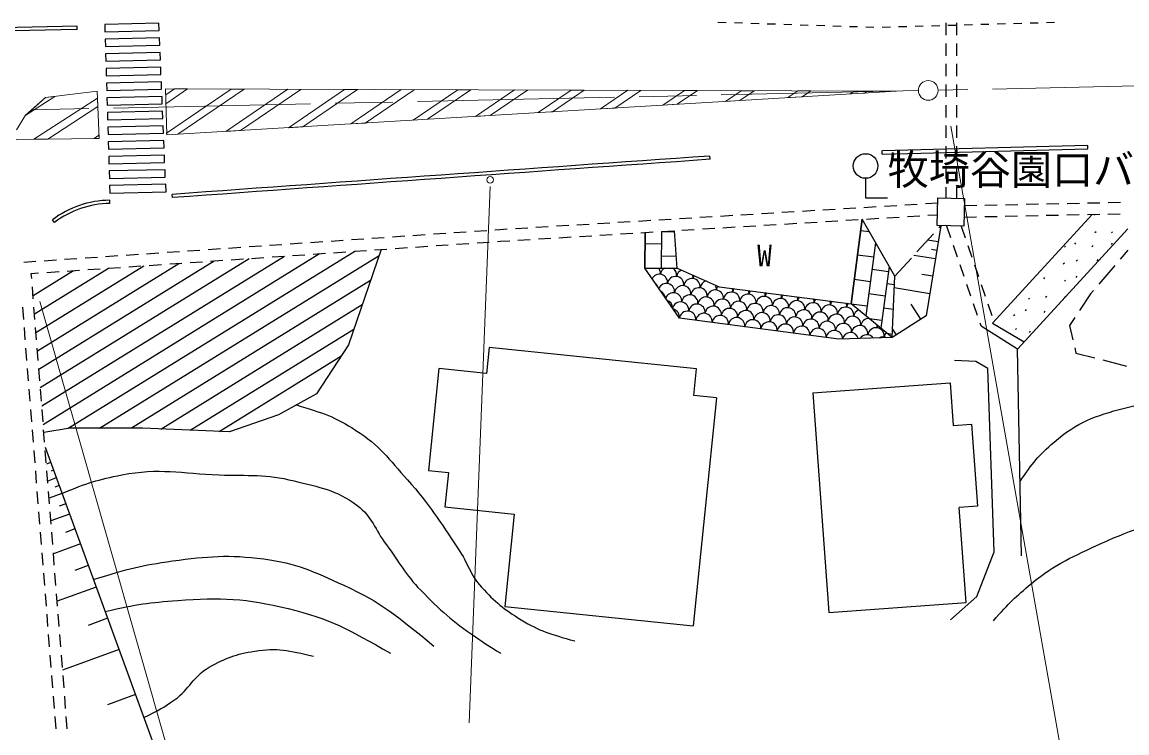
# Model space of a CAD drawing. Units: millimetres, scale not verified. Extents: x 40000 to 680000, y 20000 to 380000.
# Drawn here: x 408420 to 475665, y 260949 to 304223 of the extents above; entities that cross this region are included whole.
import ezdxf
from ezdxf.enums import TextEntityAlignment as Align

# ---------------------------------------------------------------- set-up
doc = ezdxf.new("R2010")
doc.units = ezdxf.units.MM
doc.header["$LTSCALE"] = 1000
doc.linetypes.add('CHAIN', pattern=[18.5, 12, -1.5, 3.5, -1.5])
for name, color, linetype, lineweight in [('M-BGD', 7, 'Continuous', 25), ('M-BMK', 2, 'CHAIN', 13), ('M-BMK-SRVR', 3, 'Continuous', 13), ('M-STR-HTXT', 7, 'Continuous', 13), ('M-STR-STRC', 7, 'Continuous', 13)]:
    doc.layers.add(name, color=color, linetype=linetype, lineweight=lineweight)
doc.styles.add('ＭＳ ゴシック', font='')
doc.styles.get('ＭＳ ゴシック').set_extended_font_data('MS Gothic')

msp = doc.modelspace()

# ---------------------------------------------------------------- linework, layer by layer
at = {"layer": 'M-BGD'}
for p, q in [((411781, 303775), (411777, 303975)), ((450776, 304223), (451276, 304206)), ((451776, 304190), (452276, 304174)), ((452775, 304158), (453275, 304141)), ((453775, 304125), (454274, 304109)), ((454774, 304092), (455274, 304076)), ((455774, 304060), (456273, 304044)), ((456773, 304027), (457273, 304011)), ((457773, 303995), (458272, 303978)), ((458772, 303962), (459272, 303946)), ((461771, 303946), (462270, 303960)), ((462770, 303974), (463270, 303988)), ((463770, 304002), (464270, 304017)), ((464641, 304173), (464641, 303423)), ((464769, 304031), (465269, 304045)), ((465287, 304173), (465287, 303423)), ((465769, 304059), (466269, 304073)), ((466769, 304087), (467268, 304102)), ((467768, 304116), (468268, 304130)), ((468768, 304144), (469268, 304158)), ((469767, 304172), (470267, 304187)), ((470767, 304201), (471267, 304215)), ((411781, 303775), (373479, 302933)), ((459772, 303930), (460271, 303913)), ((460771, 303917), (461271, 303932)), ((464641, 302923), (464641, 302173)), ((465287, 302923), (465286, 302173)), ((464641, 301673), (464641, 300923)), ((465286, 301673), (465286, 300923)), ((464640, 300423), (464640, 299673)), ((465286, 300423), (465286, 299673)), ((464640, 299173), (464640, 298423)), ((465286, 299173), (465285, 298423)), ((464640, 297923), (464640, 297173)), ((465285, 297923), (465285, 297173)), ((473278, 296717), (460768, 296389)), ((464640, 296673), (464639, 295923)), ((465285, 296673), (465285, 295923)), ((473283, 296517), (473278, 296717)), ((450291, 295869), (450277, 296068)), ((460773, 296189), (460768, 296389)), ((460773, 296189), (473283, 296517)), ((464639, 295423), (464639, 294673)), ((465285, 295423), (465285, 294673)), ((464639, 294173), (464639, 293515)), ((465285, 294173), (465284, 293501)), ((413759, 293175), (413757, 293375)), ((417578, 293535), (417563, 293734)), ((464149, 293198), (463401, 293152)), ((472025, 293186), (472774, 293202)), ((473274, 293213), (474024, 293228)), ((474524, 293239), (475274, 293255)), ((452920, 292516), (452172, 292471)), ((454168, 292592), (453419, 292546)), ((455416, 292668), (454667, 292622)), ((456663, 292743), (455915, 292698)), ((457911, 292819), (457162, 292774)), ((459159, 292895), (458410, 292849)), ((460406, 292971), (459658, 292925)), ((461654, 293046), (460905, 293001)), ((462902, 293122), (462153, 293077)), ((465776, 293054), (466526, 293070)), ((467026, 293080), (467776, 293096)), ((473547, 292518), (467492, 285898)), ((468275, 293107), (469025, 293123)), ((469525, 293133), (470275, 293149)), ((470775, 293160), (471525, 293176)), ((473259, 292512), (474009, 292528)), ((473678, 292460), (473740, 292522)), ((474509, 292538), (475259, 292554)), ((410394, 292031), (410273, 292190)), ((442939, 291910), (442190, 291865)), ((444186, 291986), (443438, 291941)), ((445434, 292062), (444685, 292016)), ((446682, 292137), (445933, 292092)), ((447929, 292213), (447181, 292168)), ((449177, 292289), (448428, 292244)), ((450425, 292365), (449676, 292319)), ((451672, 292440), (450924, 292395)), ((453576, 291855), (454325, 291900)), ((454824, 291930), (455572, 291976)), ((456071, 292006), (456820, 292052)), ((457319, 292082), (458068, 292127)), ((458567, 292158), (459315, 292203)), ((458873, 287080), (459553, 292217)), ((459553, 292217), (458873, 287080)), ((461533, 288755), (459553, 292217)), ((459814, 292233), (460563, 292279)), ((461062, 292309), (461811, 292355)), ((462310, 292385), (463058, 292430)), ((463558, 292461), (464134, 292496)), ((465761, 292353), (466511, 292369)), ((467010, 292380), (467760, 292396)), ((468260, 292406), (469010, 292422)), ((469510, 292433), (470260, 292449)), ((470760, 292459), (471509, 292475)), ((472009, 292486), (472759, 292501)), ((431712, 291183), (430964, 291131)), ((432959, 291268), (432211, 291217)), ((434206, 291354), (433458, 291303)), ((435453, 291440), (434705, 291388)), ((436700, 291525), (435952, 291474)), ((437493, 291580), (437199, 291560)), ((437948, 291607), (437493, 291580)), ((439195, 291683), (438447, 291638)), ((440443, 291759), (439694, 291713)), ((441691, 291835), (440942, 291789)), ((442347, 291173), (443095, 291219)), ((443594, 291249), (444343, 291294)), ((444842, 291325), (445591, 291370)), ((446090, 291400), (446838, 291446)), ((446346, 291416), (446315, 289247)), ((446315, 289247), (446346, 291416)), ((447347, 291477), (447315, 289247)), ((447337, 291476), (448086, 291521)), ((447426, 291481), (448131, 291471)), ((448285, 289247), (448127, 291524)), ((448585, 291552), (449334, 291597)), ((449833, 291627), (450581, 291673)), ((451080, 291703), (451829, 291749)), ((452328, 291779), (453077, 291824)), ((459464, 291541), (459979, 291473)), ((462883, 290230), (463895, 291337)), ((464344, 291828), (463454, 286341)), ((464233, 291706), (464344, 291828)), ((464692, 291820), (464936, 291111)), ((465573, 291801), (465817, 291092)), ((468997, 284301), (475716, 291637)), ((473723, 291405), (473794, 291476)), ((474718, 291387), (474789, 291458)), ((421736, 290497), (420987, 290446)), ((422983, 290583), (422235, 290531)), ((424230, 290668), (423482, 290617)), ((425477, 290754), (424729, 290703)), ((426724, 290840), (425976, 290788)), ((427971, 290925), (427223, 290874)), ((429218, 291011), (428470, 290960)), ((430465, 291097), (429717, 291045)), ((432368, 290526), (433116, 290577)), ((433615, 290612), (434363, 290663)), ((434862, 290697), (435610, 290749)), ((436109, 290783), (436857, 290834)), ((437356, 290869), (437538, 290881)), ((437538, 290881), (438104, 290916)), ((438603, 290946), (439352, 290991)), ((439851, 291022), (440600, 291067)), ((441099, 291097), (441847, 291143)), ((446337, 290747), (447336, 290733)), ((460372, 290785), (459783, 286331)), ((460357, 290667), (460447, 290655)), ((464184, 290841), (463537, 290945)), ((465098, 290638), (465342, 289929)), ((465980, 290619), (466223, 289910)), ((471860, 290518), (471931, 290589)), ((472495, 290709), (472566, 290779)), ((473536, 290545), (473607, 290615)), ((474724, 290690), (474795, 290761)), ((409529, 281972), (422248, 289831)), ((409617, 280851), (424389, 289978)), ((409706, 279730), (426529, 290125)), ((411230, 279496), (428670, 290272)), ((413006, 289897), (412258, 289846)), ((413132, 279496), (430144, 290007)), ((414253, 289983), (413505, 289932)), ((415500, 290069), (414752, 290017)), ((416747, 290154), (415999, 290103)), ((417995, 290240), (417246, 290189)), ((419242, 290326), (418493, 290274)), ((420489, 290411), (419740, 290360)), ((422391, 289840), (423139, 289892)), ((423638, 289926), (424386, 289978)), ((424885, 290012), (425633, 290063)), ((426132, 290097), (426881, 290149)), ((427379, 290183), (428128, 290235)), ((430273, 290382), (428280, 284567)), ((428626, 290269), (429375, 290320)), ((429873, 290355), (430622, 290406)), ((431121, 290440), (431869, 290492)), ((447326, 289983), (448235, 289970)), ((459267, 290054), (460258, 289923)), ((461533, 288755), (462545, 289861)), ((464016, 289806), (462691, 290021)), ((464100, 290323), (463776, 290376)), ((475717, 290331), (475258, 289793)), ((409265, 289640), (408517, 289589)), ((409175, 286455), (413686, 289242)), ((409263, 285334), (415827, 289389)), ((409352, 284213), (417967, 289536)), ((409440, 283093), (420108, 289684)), ((410512, 289726), (409764, 289674)), ((411759, 289812), (411011, 289760)), ((412415, 289155), (413163, 289206)), ((413662, 289241), (414410, 289292)), ((414909, 289326), (415657, 289378)), ((416156, 289412), (416904, 289463)), ((417403, 289498), (418151, 289549)), ((418650, 289583), (419398, 289635)), ((419897, 289669), (420645, 289720)), ((421144, 289755), (421892, 289806)), ((448433, 286194), (446315, 289247)), ((446315, 289247), (448285, 289247)), ((448285, 289247), (450846, 288114)), ((460160, 289180), (461151, 289048)), ((461191, 289352), (460693, 285582)), ((465504, 289456), (465748, 288747)), ((466386, 289437), (466630, 288727)), ((471791, 289501), (471861, 289572)), ((472584, 289672), (472655, 289743)), ((473849, 289692), (473920, 289763)), ((474934, 289412), (473962, 288270)), ((408980, 288919), (409422, 288949)), ((409004, 288613), (408980, 288919)), ((409086, 287576), (411545, 289095)), ((409921, 288984), (410669, 289035)), ((411168, 289069), (411916, 289121)), ((415081, 279525), (429633, 288516)), ((459070, 288567), (460062, 288436)), ((461385, 285012), (461533, 288755)), ((463844, 288746), (463181, 288853)), ((470600, 288594), (470670, 288664)), ((471859, 288443), (471930, 288513)), ((472572, 288678), (472643, 288749)), ((409103, 287366), (409044, 288114)), ((450846, 288114), (458873, 287080)), ((461053, 288305), (461513, 288244)), ((463672, 287686), (461505, 288038)), ((465911, 288274), (466154, 287564)), ((466792, 288255), (467036, 287545)), ((473637, 287890), (473451, 287671)), ((459963, 287693), (460955, 287561)), ((469670, 287347), (469741, 287418)), ((470712, 287472), (470783, 287543)), ((471871, 287458), (471941, 287529)), ((473451, 287671), (472778, 286662)), ((408440, 286868), (408499, 286121)), ((409201, 286120), (409142, 286868)), ((416861, 279449), (429122, 287025)), ((461385, 285012), (458873, 287080)), ((458873, 287080), (459865, 286949)), ((460856, 286818), (461453, 286739)), ((463122, 286128), (462528, 287052)), ((466317, 287092), (466561, 286382)), ((467198, 287072), (467442, 286363)), ((469485, 286652), (469556, 286723)), ((470628, 286547), (470699, 286618)), ((458135, 284913), (448433, 286194)), ((459968, 286179), (460758, 286074)), ((463454, 286341), (461385, 285012)), ((466723, 285909), (466789, 285717)), ((467492, 285898), (469420, 284763)), ((468766, 286358), (468836, 286428)), ((472501, 286246), (472171, 285750)), ((408538, 285622), (408597, 284874)), ((409300, 284874), (409240, 285622)), ((418642, 279374), (428611, 285533)), ((461062, 285278), (461394, 285234)), ((461645, 285179), (461406, 285549)), ((468997, 284301), (466789, 285717)), ((468879, 285505), (468949, 285576)), ((469731, 285333), (469802, 285404)), ((472171, 285750), (472378, 284870)), ((428280, 284567), (426341, 281584)), ((461385, 285012), (458135, 284913)), ((408637, 284376), (408696, 283628)), ((409398, 283628), (409339, 284376)), ((420423, 279299), (427830, 283875)), ((436853, 284411), (436692, 282834)), ((449464, 283122), (436853, 284411)), ((469243, 271725), (468997, 284301)), ((472492, 284383), (472565, 284076)), ((472565, 284076), (473712, 283781)), ((408735, 283130), (408794, 282382)), ((409496, 282382), (409437, 283130)), ((433783, 283131), (433149, 276925)), ((436692, 282834), (433783, 283131)), ((449296, 281484), (449464, 283122)), ((466469, 283561), (465174, 283623)), ((467209, 283130), (466469, 283561)), ((467579, 271971), (467209, 283130)), ((474196, 283656), (475648, 283282)), ((408834, 281884), (408893, 281136)), ((409595, 281136), (409536, 281883)), ((456544, 281650), (464905, 282267)), ((464905, 282267), (465097, 279667)), ((426341, 281584), (424029, 280317)), ((450687, 281342), (449269, 267471)), ((450687, 281342), (449296, 281484)), ((456544, 281650), (457530, 268272)), ((408932, 280638), (408991, 279890)), ((409693, 279890), (409634, 280637)), ((424029, 280317), (421046, 279273)), ((465097, 279667), (466204, 279749)), ((466204, 279749), (466571, 274762)), ((409030, 279391), (409089, 278644)), ((409792, 278644), (409733, 279391)), ((411351, 279496), (409745, 279240)), ((415751, 279496), (411351, 279496)), ((421046, 279273), (415751, 279496)), ((409129, 278145), (409188, 277398)), ((409815, 278349), (416882, 259030)), ((409890, 277397), (409831, 278145)), ((410158, 277410), (409897, 277314)), ((409227, 276899), (409286, 276152)), ((409988, 276151), (409929, 276899)), ((410502, 276471), (409978, 276279)), ((410330, 276940), (410199, 276892)), ((433149, 276925), (434365, 276801)), ((434365, 276801), (434151, 274704)), ((410674, 276001), (410412, 275905)), ((409326, 275653), (409385, 274905)), ((410087, 274905), (410028, 275653)), ((410846, 275532), (410060, 275244)), ((409424, 274407), (409483, 273659)), ((410185, 273659), (410126, 274407)), ((411075, 274903), (410683, 274760)), ((434151, 274704), (438372, 274273)), ((466571, 274762), (465464, 274681)), ((465891, 268889), (465464, 274681)), ((411305, 274275), (410169, 273859)), ((438372, 274273), (437797, 268644)), ((409522, 273161), (409582, 272413)), ((410284, 272413), (410225, 273161)), ((411638, 273366), (411070, 273159)), ((411970, 272458), (410328, 271857)), ((409621, 271915), (409680, 271167)), ((410382, 271167), (410323, 271915)), ((466531, 269259), (467579, 271971)), ((412451, 271144), (411629, 270843)), ((409719, 270669), (409778, 269921)), ((410481, 269921), (410421, 270668)), ((412931, 269830), (410556, 268961)), ((409818, 269423), (409877, 268675)), ((410579, 268675), (410520, 269422)), ((464928, 267841), (466531, 269259)), ((437797, 268644), (449269, 267471)), ((457530, 268272), (465891, 268889)), ((409916, 268176), (409975, 267429)), ((410677, 267429), (410618, 268176)), ((413626, 267930), (412439, 267496)), ((410015, 266930), (410074, 266183)), ((410776, 266182), (410717, 266930)), ((410113, 265684), (410172, 264936)), ((410874, 264936), (410815, 265684)), ((414321, 266030), (410887, 264774)), ((410211, 264438), (410270, 263690)), ((410973, 263690), (410914, 264438)), ((410310, 263192), (410369, 262444)), ((411071, 262444), (411012, 263192)), ((415326, 263283), (413609, 262655)), ((410408, 261946), (410467, 261198)), ((411169, 261198), (411110, 261946))]:
    msp.add_line(p, q, dxfattribs=at)
for points in [[(411777, 303975), (373475, 303132), (363017, 302885), (356025, 302538), (350914, 302141), (345955, 301546)], [(459760, 294712), (459760, 293532), (461096, 293532)]]:
    msp.add_lwpolyline(points, dxfattribs=at)
for points in [[(416751, 304151), (413449, 304073), (413459, 303623), (416761, 303701)], [(416788, 303260), (413479, 303182), (413489, 302732), (416799, 302810)], [(416825, 302368), (413506, 302290), (413516, 301840), (416836, 301918)], [(416863, 301477), (413533, 301399), (413543, 300949), (416873, 301027)], [(416900, 300586), (413560, 300507), (413570, 300057), (416910, 300136)], [(416937, 299695), (413587, 299616), (413597, 299166), (416948, 299245)], [(416974, 298803), (413614, 298724), (413624, 298274), (416985, 298354)], [(417012, 297912), (413641, 297833), (413651, 297383), (417022, 297462)], [(417049, 297021), (413668, 296941), (413678, 296491), (417060, 296571)], [(417086, 296130), (413695, 296050), (413705, 295600), (417097, 295680)], [(417123, 295238), (413722, 295158), (413732, 294709), (417134, 294789)], [(413749, 294267), (413759, 293817), (417180, 293898), (417169, 294347)], [(464157, 293525), (465785, 293490), (465749, 291797), (464120, 291833)]]:
    msp.add_lwpolyline(points, close=True, dxfattribs=at)
msp.add_circle((459760, 295462), 750, dxfattribs=at)
at = {"layer": 'M-BGD', "lineweight": 13}
msp.add_circle((436909, 294618), 200, dxfattribs=at)
at = {"layer": 'M-BGD'}
for centre, radius, start, end in [((1505492, -14723586), 15056676, 94.01875, 94.14355), ((1505492, -14723586), 15056476, 94.01875, 94.14355), ((413813, 287498), 5878, 90.54922, 127.02802), ((413813, 287498), 5678, 90.54922, 127.02802), ((446777, 288934), 500, 141.20814, 148.46182), ((446777, 288934), 500, 352.48167, 38.79186), ((447768, 288803), 500, 117.35458, 172.48167), ((447768, 288803), 500, 352.48167, 62.64542), ((447207, 288373), 500, 352.48167, 152.76535), ((448199, 288242), 500, 352.48167, 172.48167), ((448760, 288672), 500, 114.27082, 172.48167), ((449190, 288111), 500, 352.48167, 172.48167), ((448760, 288672), 500, 352.48167, 18.00883), ((449751, 288541), 500, 150.13025, 172.48167), ((446646, 287942), 500, 15.26789, 54.21847), ((447637, 287812), 500, 352.48167, 157.24868), ((447076, 287381), 500, 5.81396, 63.6724), ((448629, 287681), 500, 352.48167, 172.48167), ((449620, 287550), 500, 352.48167, 172.48167), ((450181, 287980), 500, 104.61045, 172.48167), ((450612, 287419), 500, 352.48167, 172.48167), ((450181, 287980), 500, 352.48167, 27.6692), ((451173, 287849), 500, 143.41951, 172.48167), ((451173, 287849), 500, 352.48167, 18.89808), ((452164, 287719), 500, 146.02389, 172.48167), ((452164, 287719), 500, 352.48167, 19.29366), ((453156, 287588), 500, 145.62693, 172.48167), ((448068, 287250), 500, 352.48167, 161.96829), ((447507, 286820), 500, 358.61019, 70.87617), ((448498, 286689), 500, 352.48167, 167.00469), ((449059, 287120), 500, 352.48167, 172.48167), ((450051, 286989), 500, 352.48167, 172.48167), ((451042, 286858), 500, 352.48167, 172.48167), ((451603, 287288), 500, 352.48167, 172.48167), ((452033, 286727), 500, 352.48167, 172.48167), ((452595, 287157), 500, 352.48167, 172.48167), ((453586, 287027), 500, 352.48167, 172.48167), ((453156, 287588), 500, 352.48167, 19.69062), ((454147, 287457), 500, 145.22856, 172.48167), ((454577, 286896), 500, 352.48167, 172.48167), ((454147, 287457), 500, 352.48167, 20.08898), ((455138, 287326), 500, 144.82875, 172.48167), ((455569, 286765), 500, 352.48167, 172.48167), ((455138, 287326), 500, 352.48167, 20.48879), ((456130, 287195), 500, 144.42747, 172.48167), ((456130, 287195), 500, 352.48167, 20.89008), ((457121, 287064), 500, 144.02466, 172.48167), ((457121, 287064), 500, 352.48167, 21.29288), ((458113, 286933), 500, 143.62031, 172.48167), ((447937, 286259), 500, 352.48167, 77.00469), ((448928, 286128), 500, 352.48167, 172.48167), ((449489, 286559), 500, 352.48167, 172.48167), ((449920, 285997), 500, 352.48167, 172.48167), ((450481, 286428), 500, 352.48167, 172.48167), ((451472, 286297), 500, 352.48167, 172.48167), ((452464, 286166), 500, 352.48167, 172.48167), ((453025, 286596), 500, 352.48167, 172.48167), ((453455, 286035), 500, 352.48167, 172.48167), ((454016, 286465), 500, 352.48167, 172.48167), ((455008, 286335), 500, 352.48167, 172.48167), ((455999, 286204), 500, 352.48167, 172.48167), ((456560, 286634), 500, 352.48167, 172.48167), ((456990, 286073), 500, 352.48167, 172.48167), ((457552, 286503), 500, 352.48167, 172.48167), ((458543, 286372), 500, 352.48167, 172.48167), ((458113, 286933), 500, 352.48167, 21.69724), ((459104, 286803), 500, 143.21436, 172.48167), ((459534, 286241), 500, 113.49545, 172.48167), ((450911, 285867), 500, 352.48167, 172.48167), ((451903, 285736), 500, 352.48167, 172.48167), ((452894, 285605), 500, 352.48167, 172.48167), ((453885, 285474), 500, 352.48167, 172.48167), ((454446, 285904), 500, 352.48167, 172.48167), ((454877, 285343), 500, 352.48167, 172.48167), ((455438, 285773), 500, 352.48167, 172.48167), ((456429, 285643), 500, 352.48167, 172.48167), ((457421, 285512), 500, 352.48167, 172.48167), ((457982, 285942), 500, 352.48167, 172.48167), ((458412, 285381), 500, 352.48167, 172.48167), ((458973, 285811), 500, 352.48167, 172.48167), ((459965, 285680), 500, 89.83828, 172.48167), ((452333, 285175), 500, 82.18873, 82.77442), ((453324, 285044), 500, 82.15416, 82.80898), ((454316, 284913), 500, 82.12292, 82.84023), ((455307, 284782), 500, 82.09418, 82.86897), ((455868, 285212), 500, 352.48167, 172.48167), ((456298, 284651), 500, 82.06743, 82.89572), ((456860, 285081), 500, 352.48167, 172.48167), ((457851, 284951), 500, 356.45247, 172.48167), ((458842, 284820), 500, 15.006, 168.46541), ((459403, 285250), 500, 352.48167, 172.48167), ((459834, 284689), 500, 35.18298, 148.28843), ((460395, 285119), 500, 352.48167, 172.48167), ((459965, 285680), 500, 352.48167, 11.2168), ((460956, 285550), 500, 157.07197, 172.48167), ((461386, 284988), 500, 138.55198, 172.48167), ((457290, 284520), 500, 82.04231, 82.92084), ((460825, 284558), 500, 62.52062, 120.95079)]:
    msp.add_arc(centre, radius, start, end, dxfattribs=at)
for points, knots in [([(469155, 276240), (469914, 277394), (470295, 277841), (471235, 278659), (472637, 279878), (473723, 280252), (475520, 280727), (477317, 281202), (478395, 281114), (480248, 281269), (482243, 281436), (483404, 281127), (485369, 281515), (486933, 281823), (487834, 282091), (489211, 282894), (490446, 283614), (491206, 284117), (491920, 285356), (492642, 286611), (493019, 287411), (493151, 288853), (493199, 289384), (493229, 289613), (493182, 290218)], [0, 0, 0, 0, 1, 1, 1, 2, 2, 2, 3, 3, 3, 4, 4, 4, 5, 5, 5, 6, 6, 6, 7, 7, 7, 8, 8, 8, 8]), ([(467541, 267775), (468502, 268879), (468878, 269237), (469856, 270040), (471348, 271265), (472389, 271691), (474141, 272502), (476124, 273421), (477357, 273648), (479361, 274522), (481554, 275478), (482771, 276047), (484877, 277181), (486434, 278020), (487293, 278521), (488768, 279496), (490234, 280465), (491179, 280904), (492363, 282204), (493419, 283365), (493765, 283980), (494579, 285553)], [0, 0, 0, 0, 1, 1, 1, 2, 2, 2, 3, 3, 3, 4, 4, 4, 5, 5, 5, 6, 6, 6, 7, 7, 7, 7]), ([(425117, 280914), (426773, 280421), (427444, 280197), (428740, 279369), (430176, 278452), (430747, 277616), (431884, 276348), (433241, 274835), (433830, 273841), (434967, 272156), (435565, 271270), (435667, 270607), (436385, 269814), (437200, 268913), (437752, 268474), (438789, 267841), (439961, 267125), (440553, 266978), (442056, 266546)], [0, 0, 0, 0, 1, 1, 1, 2, 2, 2, 3, 3, 3, 4, 4, 4, 5, 5, 5, 6, 6, 6, 6]), ([(410846, 275532), (412422, 276185), (413035, 276364), (414500, 276657), (416767, 277109), (418108, 276742), (420418, 276657), (422204, 276591), (423248, 276729), (424980, 276287), (426531, 275890), (427525, 275772), (428802, 274807), (429736, 274102), (429888, 273339), (430590, 272403), (431404, 271316), (431737, 270601), (432686, 269629), (433879, 268406), (434607, 267760), (436015, 266793), (436604, 266388), (436816, 266236), (437556, 265806)], [0, 0, 0, 0, 1, 1, 1, 2, 2, 2, 3, 3, 3, 4, 4, 4, 5, 5, 5, 6, 6, 6, 7, 7, 7, 8, 8, 8, 8]), ([(412763, 270291), (414931, 270951), (415667, 271155), (417582, 271416), (419730, 271710), (420980, 271817), (423130, 271540), (425117, 271284), (426178, 270768), (428001, 269937), (430352, 268865), (431177, 268108), (433487, 266238)], [0, 0, 0, 0, 1, 1, 1, 2, 2, 2, 3, 3, 3, 4, 4, 4, 4]), ([(413474, 268347), (415461, 268792), (416150, 268887), (417890, 269012), (420515, 269201), (422054, 269147), (424610, 268519), (427186, 267886), (428229, 267289), (430836, 265806)], [0, 0, 0, 0, 1, 1, 1, 2, 2, 2, 3, 3, 3, 3]), ([(415839, 261882), (416722, 262315), (417016, 262483), (417705, 262971), (418623, 263620), (418824, 264387), (419801, 264943), (420801, 265512), (421441, 265744), (422576, 265930), (423959, 266156), (424641, 265958), (426151, 265622)], [0, 0, 0, 0, 1, 1, 1, 2, 2, 2, 3, 3, 3, 4, 4, 4, 4])]:
    msp.add_open_spline(points, degree=3, knots=knots, dxfattribs=at)
at = {"layer": 'M-BMK'}
for p, q in [((534963, 301608), (464171, 300075)), ((462971, 300049), (373798, 298118))]:
    msp.add_line(p, q, dxfattribs=at)
at = {"layer": 'M-BMK-SRVR'}
msp.add_circle((463571, 300062), 600, dxfattribs=at)
at = {"layer": 'M-STR-HTXT'}
for p, q in [((464939, 297884), (472266, 256467)), ((409504, 287211), (424478, 234643))]:
    msp.add_line(p, q, dxfattribs=at)
at = {"layer": 'M-STR-STRC'}
for p, q in [((412992, 300018), (409849, 299634)), ((413105, 297146), (412992, 300018)), ((417220, 297350), (417152, 300154)), ((417152, 300154), (461629, 300020)), ((417696, 300152), (417161, 299788)), ((417174, 299252), (418492, 300150)), ((421145, 300142), (417217, 297466)), ((461629, 300020), (417220, 297350)), ((418492, 300150), (417696, 300152)), ((417906, 297391), (421941, 300139)), ((424594, 300131), (420828, 297567)), ((421941, 300139), (421145, 300142)), ((421705, 297620), (425389, 300129)), ((425389, 300129), (424594, 300131)), ((428042, 300121), (424628, 297795)), ((425505, 297848), (428838, 300118)), ((428838, 300118), (428042, 300121)), ((431491, 300110), (428427, 298024)), ((429304, 298076), (432287, 300108)), ((432287, 300108), (431491, 300110)), ((434940, 300100), (432227, 298252)), ((433104, 298305), (435736, 300098)), ((435736, 300098), (434940, 300100)), ((438389, 300090), (436026, 298480)), ((436903, 298533), (439185, 300087)), ((439185, 300087), (438389, 300090)), ((441838, 300079), (439826, 298709)), ((440702, 298762), (442634, 300077)), ((442634, 300077), (441838, 300079)), ((445286, 300069), (443625, 298937)), ((444502, 298990), (446082, 300066)), ((446082, 300066), (445286, 300069)), ((448735, 300058), (447424, 299166)), ((448301, 299218), (449531, 300056)), ((449531, 300056), (448735, 300058)), ((452184, 300048), (451224, 299394)), ((452101, 299447), (452980, 300046)), ((452980, 300046), (452184, 300048)), ((455633, 300038), (455023, 299623)), ((456429, 300035), (455633, 300038)), ((455900, 299675), (456429, 300035)), ((459082, 300027), (458823, 299851)), ((459878, 300025), (459082, 300027)), ((459700, 299904), (459878, 300025)), ((409849, 299634), (408628, 298548)), ((408638, 298558), (410407, 299702)), ((409849, 299634), (408638, 298558)), ((413008, 299599), (409136, 297093)), ((410407, 299702), (409849, 299634)), ((413029, 299076), (413008, 299599)), ((417161, 299788), (417174, 299252)), ((451224, 299394), (452101, 299447)), ((455023, 299623), (455900, 299675)), ((458823, 299851), (459700, 299904)), ((409982, 297104), (413029, 299076)), ((439826, 298709), (440702, 298762)), ((443625, 298937), (444502, 298990)), ((447424, 299166), (448301, 299218)), ((408628, 298548), (408085, 297666)), ((428427, 298024), (429304, 298076)), ((432227, 298252), (433104, 298305)), ((436026, 298480), (436903, 298533)), ((413097, 297334), (412802, 297142)), ((413105, 297146), (413097, 297334)), ((417217, 297466), (417220, 297350)), ((417220, 297350), (417906, 297391)), ((420828, 297567), (421705, 297620)), ((424628, 297795), (425505, 297848)), ((408062, 297079), (413105, 297146)), ((409136, 297093), (409982, 297104)), ((412802, 297142), (413105, 297146)), ((436903, 294220), (435628, 261564))]:
    msp.add_line(p, q, dxfattribs=at)

# ---------------------------------------------------------------- texts
at = {"layer": 'M-BGD', "style": 'ＭＳ ゴシック'}
msp.add_text('W', height=1320, dxfattribs=at).set_placement((453161, 290671), align=Align.TOP_LEFT)
at = {"layer": 'M-STR-HTXT', "style": 'ＭＳ ゴシック'}
msp.add_text('牧埼谷園口バス停', height=1833, dxfattribs=at).set_placement((471104, 293782), align=Align.BOTTOM_CENTER)

doc.saveas('drawing.dxf')
